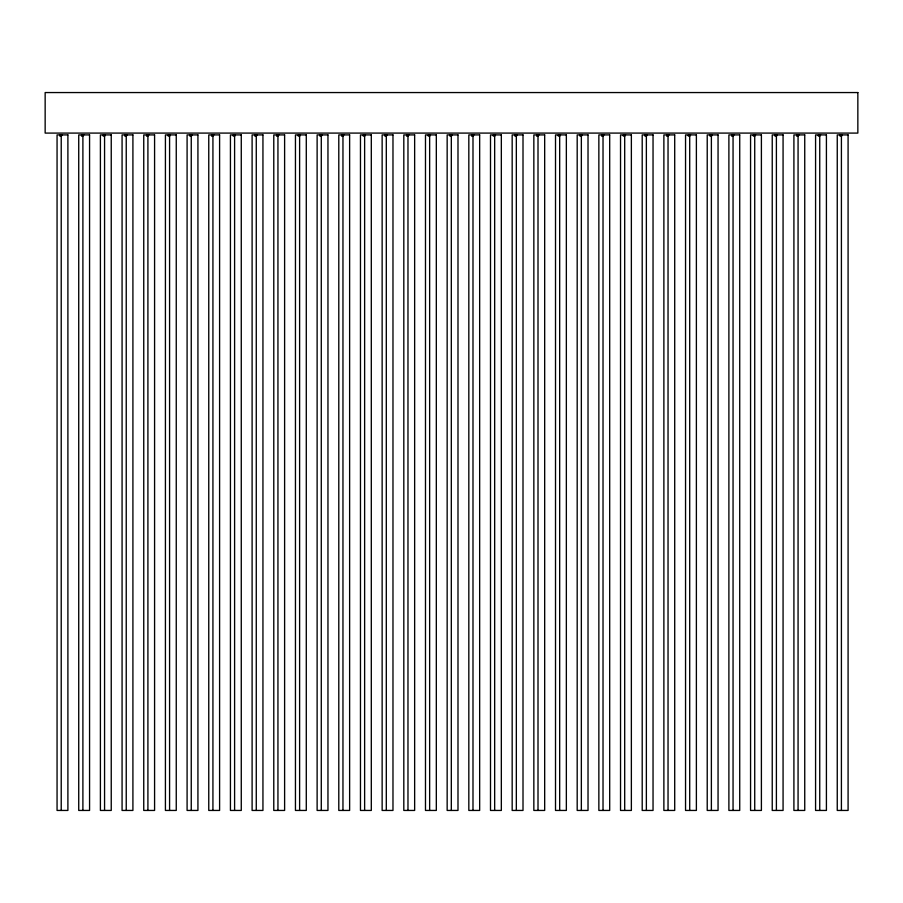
<?xml version="1.0" encoding="UTF-8"?>
<svg xmlns="http://www.w3.org/2000/svg" width="903" height="903" viewBox="0 0 903 903"><rect width="100%" height="100%" fill="white"/><g stroke="black" fill="none" stroke-linecap="round" stroke-linejoin="round"><path stroke-width="1.35" d="M60.095 134.705L59.891 135.789M62.059 134.705L61.607 135.789L59.722 135.789M81.767 134.705L81.563 135.789M83.731 134.705L83.279 135.789L81.394 135.789M103.439 134.705L103.235 135.789M105.403 134.705L104.951 135.789L103.066 135.789M125.111 134.705L124.907 135.789M127.075 134.705L126.623 135.789L124.738 135.789M146.783 134.705L146.579 135.789M148.747 134.705L148.295 135.789L146.41 135.789M168.455 134.705L168.251 135.789M170.419 134.705L169.967 135.789L168.082 135.789M190.127 134.705L189.923 135.789M192.091 134.705L191.639 135.789L189.754 135.789M211.799 134.705L211.595 135.789M213.763 134.705L213.311 135.789L211.426 135.789M233.471 134.705L233.267 135.789M235.435 134.705L234.983 135.789L233.098 135.789M255.143 134.705L254.939 135.789M257.107 134.705L256.655 135.789L254.77 135.789M276.815 134.705L276.611 135.789M278.779 134.705L278.327 135.789L276.442 135.789M298.487 134.705L298.283 135.789M300.451 134.705L299.999 135.789L298.114 135.789M320.159 134.705L319.955 135.789M322.123 134.705L321.671 135.789L319.786 135.789M341.831 134.705L341.627 135.789M343.795 134.705L343.343 135.789L341.458 135.789M363.503 134.705L363.299 135.789M365.467 134.705L365.015 135.789L363.13 135.789M385.175 134.705L384.971 135.789M387.139 134.705L386.687 135.789L384.802 135.789M406.847 134.705L406.643 135.789M408.811 134.705L408.359 135.789L406.474 135.789M428.519 134.705L428.315 135.789M430.483 134.705L430.031 135.789L428.146 135.789M450.191 134.705L449.987 135.789M452.155 134.705L451.703 135.789L449.818 135.789M471.863 134.705L471.659 135.789M473.827 134.705L473.375 135.789L471.49 135.789M493.535 134.705L493.331 135.789M495.499 134.705L495.047 135.789L493.162 135.789M515.207 134.705L515.003 135.789M517.171 134.705L516.719 135.789L514.834 135.789M536.879 134.705L536.675 135.789M538.843 134.705L538.391 135.789L536.506 135.789M558.551 134.705L558.347 135.789M560.515 134.705L560.063 135.789L558.178 135.789M580.223 134.705L580.019 135.789M582.187 134.705L581.735 135.789L579.85 135.789M601.895 134.705L601.691 135.789M603.859 134.705L603.407 135.789L601.522 135.789M623.567 134.705L623.363 135.789M625.531 134.705L625.079 135.789L623.194 135.789M645.239 134.705L645.035 135.789M647.203 134.705L646.751 135.789L644.866 135.789M666.911 134.705L666.707 135.789M668.875 134.705L668.423 135.789L666.538 135.789M688.583 134.705L688.379 135.789M690.547 134.705L690.095 135.789L688.21 135.789M710.255 134.705L710.051 135.789M712.219 134.705L711.767 135.789L709.882 135.789M731.927 134.705L731.723 135.789M733.891 134.705L733.439 135.789L731.554 135.789M753.599 134.705L753.395 135.789M755.563 134.705L755.111 135.789L753.226 135.789M775.271 134.705L775.067 135.789M777.235 134.705L776.783 135.789L774.898 135.789M796.943 134.705L796.739 135.789M798.907 134.705L798.455 135.789L796.57 135.789M818.615 134.705L818.411 135.789M820.579 134.705L820.127 135.789L818.242 135.789M840.287 134.705L840.083 135.789M842.251 134.705L841.799 135.789L839.914 135.789M841.415 134.908L841.415 810.442M819.743 134.908L819.743 810.442M798.071 134.908L798.071 810.442M776.399 134.908L776.399 810.442M754.727 134.908L754.727 810.442M733.055 134.908L733.055 810.442M711.383 134.908L711.383 810.442M689.711 134.908L689.711 810.442M668.039 134.908L668.039 810.442M646.367 134.908L646.367 810.442M624.695 134.908L624.695 810.442M603.023 134.908L603.023 810.442M581.351 134.908L581.351 810.442M559.679 134.908L559.679 810.442M538.007 134.908L538.007 810.442M516.335 134.908L516.335 810.442M494.663 134.908L494.663 810.442M472.991 134.908L472.991 810.442M451.319 134.908L451.319 810.442M429.647 134.908L429.647 810.442M407.975 134.908L407.975 810.442M386.303 134.908L386.303 810.442M364.631 134.908L364.631 810.442M342.959 134.908L342.959 810.442M321.287 134.908L321.287 810.442M299.615 134.908L299.615 810.442M277.943 134.908L277.943 810.442M256.271 134.908L256.271 810.442M234.599 134.908L234.599 810.442M212.927 134.908L212.927 810.442M191.255 134.908L191.255 810.442M169.583 134.908L169.583 810.442M147.911 134.908L147.911 810.442M126.239 134.908L126.239 810.442M104.567 134.908L104.567 810.442M82.895 134.908L82.895 810.442M61.223 134.908L61.223 810.442M857.85 92.557L45.15 92.557L45.15 133.091L857.85 133.091L857.85 92.557M67.894 134.908L57.058 134.908L57.058 810.442L67.894 810.442L67.894 134.908M89.566 134.908L78.73 134.908L78.73 810.442L89.566 810.442L89.566 134.908M111.238 134.908L100.402 134.908L100.402 810.442L111.238 810.442L111.238 134.908M132.91 134.908L122.074 134.908L122.074 810.442L132.91 810.442L132.91 134.908M154.582 134.908L143.746 134.908L143.746 810.442L154.582 810.442L154.582 134.908M176.254 134.908L165.418 134.908L165.418 810.442L176.254 810.442L176.254 134.908M197.926 134.908L187.09 134.908L187.09 810.442L197.926 810.442L197.926 134.908M219.598 134.908L208.762 134.908L208.762 810.442L219.598 810.442L219.598 134.908M241.27 134.908L230.434 134.908L230.434 810.442L241.27 810.442L241.27 134.908M262.942 134.908L252.106 134.908L252.106 810.442L262.942 810.442L262.942 134.908M284.614 134.908L273.778 134.908L273.778 810.442L284.614 810.442L284.614 134.908M306.286 134.908L295.45 134.908L295.45 810.442L306.286 810.442L306.286 134.908M327.958 134.908L317.122 134.908L317.122 810.442L327.958 810.442L327.958 134.908M349.63 134.908L338.794 134.908L338.794 810.442L349.63 810.442L349.63 134.908M371.302 134.908L360.466 134.908L360.466 810.442L371.302 810.442L371.302 134.908M392.974 134.908L382.138 134.908L382.138 810.442L392.974 810.442L392.974 134.908M414.646 134.908L403.81 134.908L403.81 810.442L414.646 810.442L414.646 134.908M436.318 134.908L425.482 134.908L425.482 810.442L436.318 810.442L436.318 134.908M457.99 134.908L447.154 134.908L447.154 810.442L457.99 810.442L457.99 134.908M479.662 134.908L468.826 134.908L468.826 810.442L479.662 810.442L479.662 134.908M501.334 134.908L490.498 134.908L490.498 810.442L501.334 810.442L501.334 134.908M523.006 134.908L512.17 134.908L512.17 810.442L523.006 810.442L523.006 134.908M544.678 134.908L533.842 134.908L533.842 810.442L544.678 810.442L544.678 134.908M566.35 134.908L555.514 134.908L555.514 810.442L566.35 810.442L566.35 134.908M588.022 134.908L577.186 134.908L577.186 810.442L588.022 810.442L588.022 134.908M609.694 134.908L598.858 134.908L598.858 810.442L609.694 810.442L609.694 134.908M631.366 134.908L620.53 134.908L620.53 810.442L631.366 810.442L631.366 134.908M653.038 134.908L642.202 134.908L642.202 810.442L653.038 810.442L653.038 134.908M674.71 134.908L663.874 134.908L663.874 810.442L674.71 810.442L674.71 134.908M696.382 134.908L685.546 134.908L685.546 810.442L696.382 810.442L696.382 134.908M718.054 134.908L707.218 134.908L707.218 810.442L718.054 810.442L718.054 134.908M739.726 134.908L728.89 134.908L728.89 810.442L739.726 810.442L739.726 134.908M761.398 134.908L750.562 134.908L750.562 810.442L761.398 810.442L761.398 134.908M783.07 134.908L772.234 134.908L772.234 810.442L783.07 810.442L783.07 134.908M804.742 134.908L793.906 134.908L793.906 810.442L804.742 810.442L804.742 134.908M826.414 134.908L815.578 134.908L815.578 810.442L826.414 810.442L826.414 134.908M848.086 134.908L837.25 134.908L837.25 810.442L848.086 810.442L848.086 134.908"/></g></svg>
